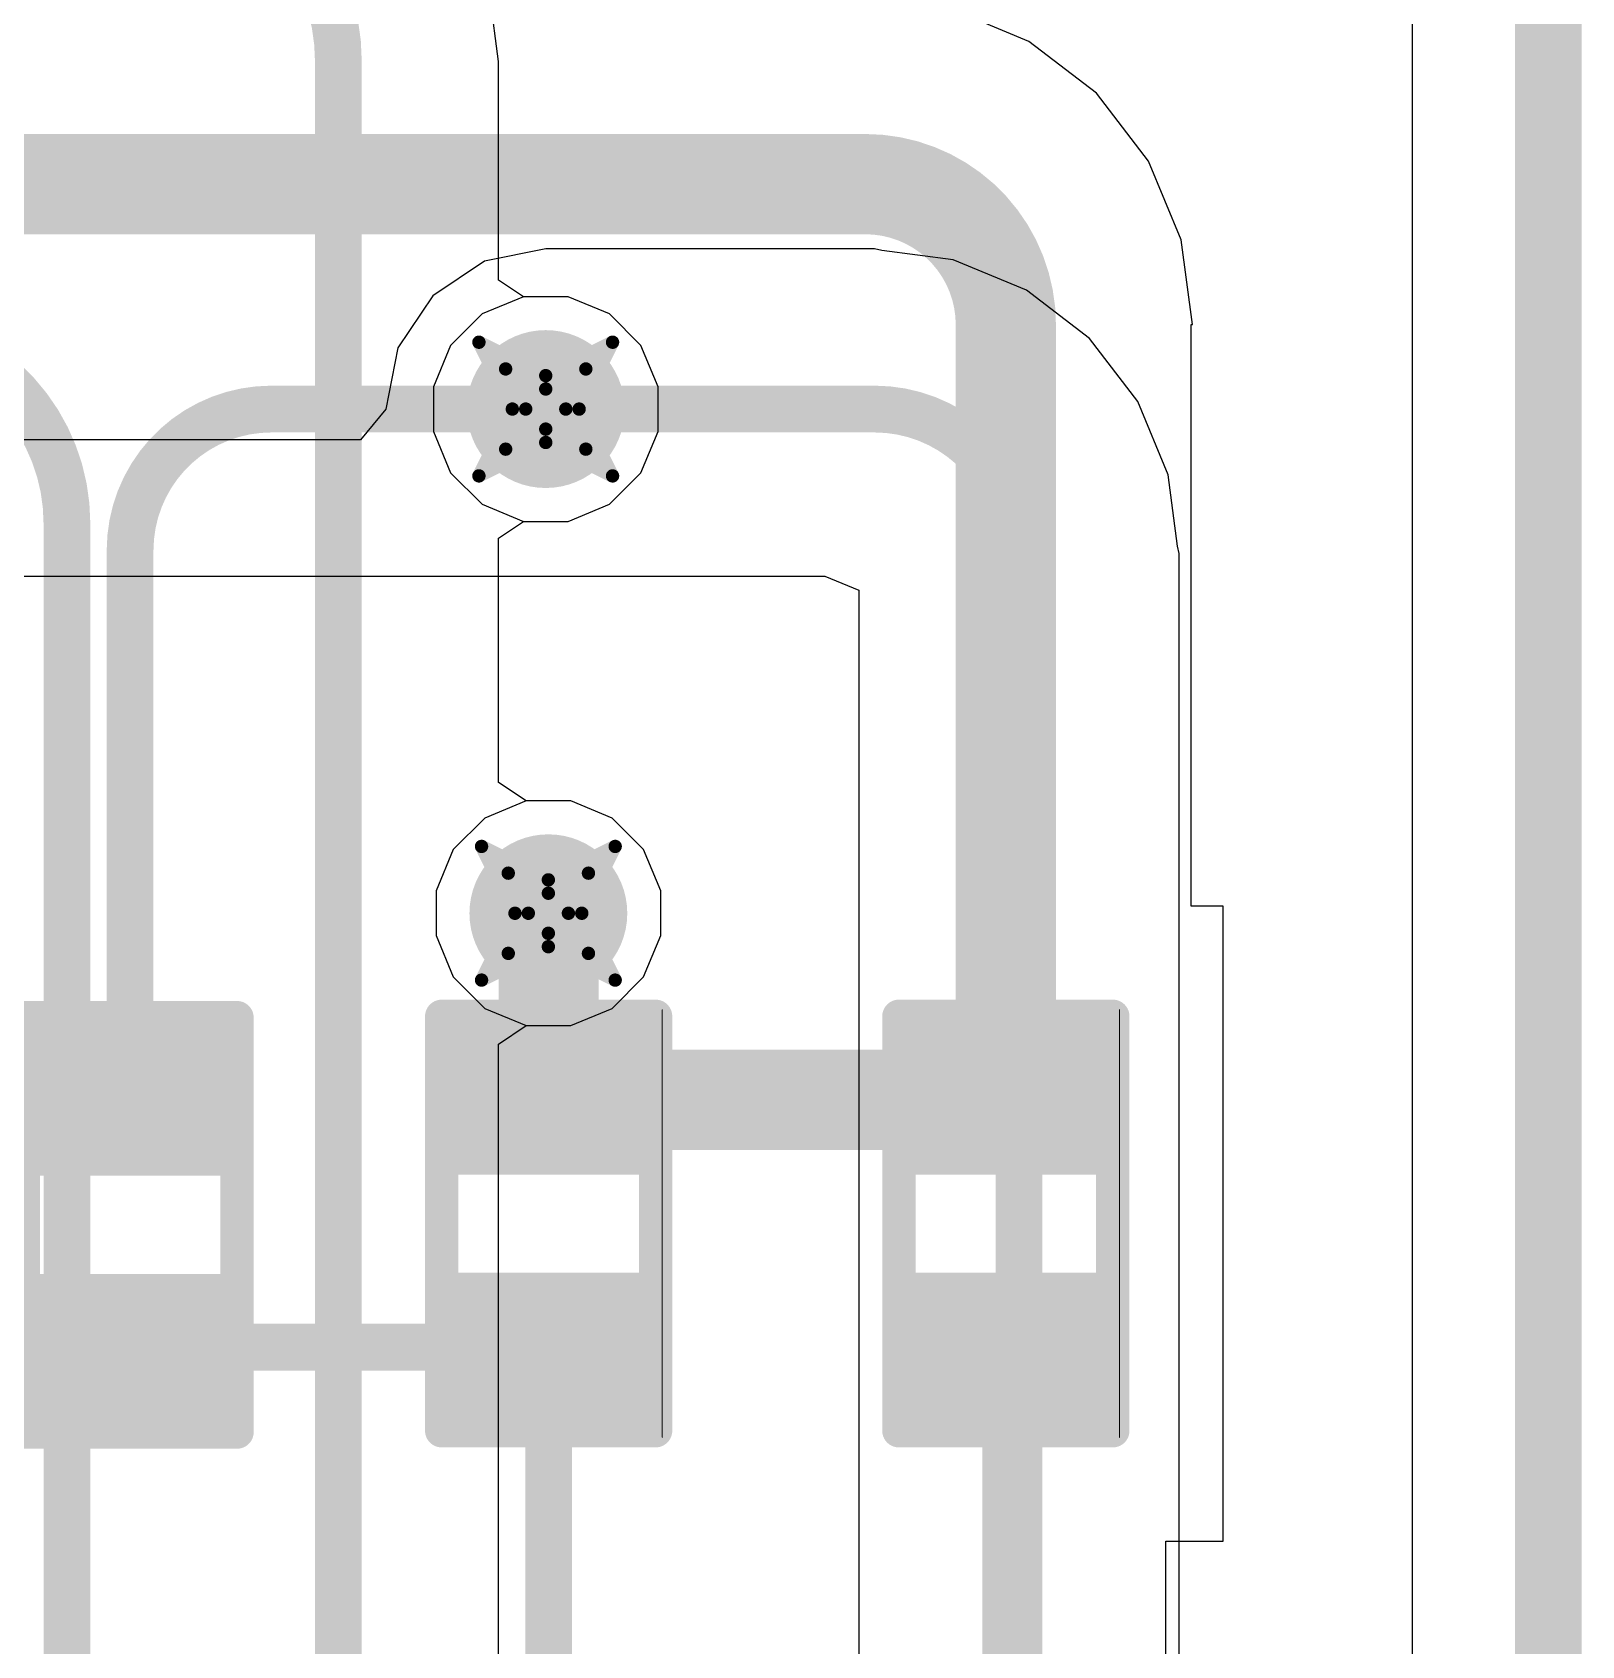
# Model space of a CAD drawing. Header units: inches. Extents: x -2 to 5376, y -4 to 5426.
# Drawn here: x 132.67 to 138.56, y 68.83 to 74.96 of the extents above; entities that cross this region are included whole.
import ezdxf

# ---------------------------------------------------------------- set-up
doc = ezdxf.new("R2010")
doc.units = ezdxf.units.IN
for name, color, linetype in [('Board Outline', 216, 'Continuous'), ('Bottom Layer', 5, 'Continuous'), ('Drill Drawing', 1, 'Continuous'), ('Layer 1', 16, 'Continuous'), ('Layer 2', 76, 'Continuous'), ('Top Layer', 1, 'Continuous'), ('Top Overlay', 2, 'Continuous'), ('Top Paste', 8, 'Continuous'), ('Top Solder', 216, 'Continuous'), ('Via Holes', 16, 'Continuous')]:
    doc.layers.add(name, color=color, linetype=linetype)

# ---------------------------------------------------------------- blocks, each defined once
blk = doc.blocks.new('R___0402_161')
at = {"layer": 'Top Layer'}
for points in [[(-0.6985, -0.3175), (-0.6985, 0.3175), (-0.2413, 0.3175), (-0.2413, -0.3175)], [(0.2413, -0.3175), (0.2413, 0.3175), (0.6985, 0.3175), (0.6985, -0.3175)]]:
    blk.add_hatch(color=1, dxfattribs=at).paths.add_polyline_path(points)
at = {"layer": 'Top Paste'}
for points in [[(-0.6985, -0.3175), (-0.6985, 0.3175), (-0.2413, 0.3175), (-0.2413, -0.3175)], [(0.2413, -0.3175), (0.2413, 0.3175), (0.6985, 0.3175), (0.6985, -0.3175)]]:
    blk.add_hatch(color=8, dxfattribs=at).paths.add_polyline_path(points)
at = {"layer": 'Top Solder'}
for points in [[(-0.7535, -0.3725), (-0.7535, 0.3725), (-0.1863, 0.3725), (-0.1863, -0.3725)], [(0.1863, -0.3725), (0.1863, 0.3725), (0.7535, 0.3725), (0.7535, -0.3725)]]:
    blk.add_hatch(color=216, dxfattribs=at).paths.add_polyline_path(points)
at = {"layer": 'Top Overlay'}
for points in [[(0.7874, 0.4064, 0.127, 0.127, 0), (-0.7874, 0.4064, 0.127, 0.127, 0)], [(-0.7874, 0.4064, 0.127, 0.127, 0), (-0.7874, -0.4064, 0.127, 0.127, 0)], [(0.7874, 0.4064, 0.127, 0.127, 0), (0.7874, -0.4064, 0.127, 0.127, 0)], [(-0.7874, -0.4064, 0.127, 0.127, 0), (0.7874, -0.4064, 0.127, 0.127, 0)], [(-0.8128, -0.4318, 0.00323, 0.00323, 0), (0.8128, -0.4318, 0.00323, 0.00323, 0)]]:
    blk.add_lwpolyline(points, format="xyseb", dxfattribs=at)
for points in [[(-0.8191, 0.4064, 0.0635, 0.0635, 1), (-0.7556, 0.4064, 0.0635, 0.0635, 1)], [(-0.8191, 0.4064, 0.0635, 0.0635, 1), (-0.7556, 0.4064, 0.0635, 0.0635, 1)], [(0.7557, 0.4064, 0.0635, 0.0635, 1), (0.8192, 0.4064, 0.0635, 0.0635, 1)], [(0.7557, 0.4064, 0.0635, 0.0635, 1), (0.8192, 0.4064, 0.0635, 0.0635, 1)], [(-0.8191, -0.4064, 0.0635, 0.0635, 1), (-0.7556, -0.4064, 0.0635, 0.0635, 1)], [(-0.8191, -0.4064, 0.0635, 0.0635, 1), (-0.7556, -0.4064, 0.0635, 0.0635, 1)], [(0.7557, -0.4064, 0.0635, 0.0635, 1), (0.8192, -0.4064, 0.0635, 0.0635, 1)], [(0.7557, -0.4064, 0.0635, 0.0635, 1), (0.8192, -0.4064, 0.0635, 0.0635, 1)], [(-0.8136, -0.4318, 0.00161, 0.00161, 1), (-0.812, -0.4318, 0.00161, 0.00161, 1)], [(0.812, -0.4318, 0.00161, 0.00161, 1), (0.8136, -0.4318, 0.00161, 0.00161, 1)]]:
    blk.add_lwpolyline(points, format="xyseb", close=True, dxfattribs=at)
blk = doc.blocks.new('R___0402_162')
at = {"layer": 'Top Layer'}
for points in [[(-0.6985, -0.3175), (-0.6985, 0.3175), (-0.2413, 0.3175), (-0.2413, -0.3175)], [(0.2413, -0.3175), (0.2413, 0.3175), (0.6985, 0.3175), (0.6985, -0.3175)]]:
    blk.add_hatch(color=1, dxfattribs=at).paths.add_polyline_path(points)
at = {"layer": 'Top Paste'}
for points in [[(-0.6985, -0.3175), (-0.6985, 0.3175), (-0.2413, 0.3175), (-0.2413, -0.3175)], [(0.2413, -0.3175), (0.2413, 0.3175), (0.6985, 0.3175), (0.6985, -0.3175)]]:
    blk.add_hatch(color=8, dxfattribs=at).paths.add_polyline_path(points)
at = {"layer": 'Top Solder'}
for points in [[(-0.7535, -0.3725), (-0.7535, 0.3725), (-0.1863, 0.3725), (-0.1863, -0.3725)], [(0.1863, -0.3725), (0.1863, 0.3725), (0.7535, 0.3725), (0.7535, -0.3725)]]:
    blk.add_hatch(color=216, dxfattribs=at).paths.add_polyline_path(points)
at = {"layer": 'Top Overlay'}
for points in [[(-0.7874, 0.4064, 0.127, 0.127, 0), (0.7874, 0.4064, 0.127, 0.127, 0)], [(-0.7874, 0.4064, 0.127, 0.127, 0), (-0.7874, -0.4064, 0.127, 0.127, 0)], [(0.7874, 0.4064, 0.127, 0.127, 0), (0.7874, -0.4064, 0.127, 0.127, 0)], [(-0.7874, -0.4064, 0.127, 0.127, 0), (0.7874, -0.4064, 0.127, 0.127, 0)], [(-0.8128, -0.4318, 0.00323, 0.00323, 0), (0.8128, -0.4318, 0.00323, 0.00323, 0)]]:
    blk.add_lwpolyline(points, format="xyseb", dxfattribs=at)
for points in [[(-0.8191, 0.4064, 0.0635, 0.0635, 1), (-0.7556, 0.4064, 0.0635, 0.0635, 1)], [(-0.8191, 0.4064, 0.0635, 0.0635, 1), (-0.7556, 0.4064, 0.0635, 0.0635, 1)], [(0.7556, 0.4064, 0.0635, 0.0635, 1), (0.8191, 0.4064, 0.0635, 0.0635, 1)], [(0.7556, 0.4064, 0.0635, 0.0635, 1), (0.8191, 0.4064, 0.0635, 0.0635, 1)], [(-0.8191, -0.4064, 0.0635, 0.0635, 1), (-0.7556, -0.4064, 0.0635, 0.0635, 1)], [(-0.8191, -0.4064, 0.0635, 0.0635, 1), (-0.7556, -0.4064, 0.0635, 0.0635, 1)], [(0.7557, -0.4064, 0.0635, 0.0635, 1), (0.8192, -0.4064, 0.0635, 0.0635, 1)], [(0.7557, -0.4064, 0.0635, 0.0635, 1), (0.8192, -0.4064, 0.0635, 0.0635, 1)], [(-0.8136, -0.4318, 0.00161, 0.00161, 1), (-0.812, -0.4318, 0.00161, 0.00161, 1)], [(0.812, -0.4318, 0.00161, 0.00161, 1), (0.8136, -0.4318, 0.00161, 0.00161, 1)]]:
    blk.add_lwpolyline(points, format="xyseb", close=True, dxfattribs=at)
blk = doc.blocks.new('R___0402_177')
at = {"layer": 'Top Layer'}
for points in [[(-0.6985, -0.3175), (-0.6985, 0.3175), (-0.2413, 0.3175), (-0.2413, -0.3175)], [(0.2413, -0.3175), (0.2413, 0.3175), (0.6985, 0.3175), (0.6985, -0.3175)]]:
    blk.add_hatch(color=1, dxfattribs=at).paths.add_polyline_path(points)
at = {"layer": 'Top Paste'}
for points in [[(-0.6985, -0.3175), (-0.6985, 0.3175), (-0.2413, 0.3175), (-0.2413, -0.3175)], [(0.2413, -0.3175), (0.2413, 0.3175), (0.6985, 0.3175), (0.6985, -0.3175)]]:
    blk.add_hatch(color=8, dxfattribs=at).paths.add_polyline_path(points)
at = {"layer": 'Top Solder'}
for points in [[(-0.7535, -0.3725), (-0.7535, 0.3725), (-0.1863, 0.3725), (-0.1863, -0.3725)], [(0.1863, -0.3725), (0.1863, 0.3725), (0.7535, 0.3725), (0.7535, -0.3725)]]:
    blk.add_hatch(color=216, dxfattribs=at).paths.add_polyline_path(points)
at = {"layer": 'Top Overlay'}
for points in [[(0.7874, 0.4064, 0.127, 0.127, 0), (-0.7874, 0.4064, 0.127, 0.127, 0)], [(-0.7874, -0.4064, 0.127, 0.127, 0), (-0.7874, 0.4064, 0.127, 0.127, 0)], [(0.7874, -0.4064, 0.127, 0.127, 0), (0.7874, 0.4064, 0.127, 0.127, 0)], [(0.7874, -0.4064, 0.127, 0.127, 0), (-0.7874, -0.4064, 0.127, 0.127, 0)], [(0.8128, -0.4318, 0.00323, 0.00323, 0), (-0.8128, -0.4318, 0.00323, 0.00323, 0)]]:
    blk.add_lwpolyline(points, format="xyseb", dxfattribs=at)
for points in [[(-0.8191, 0.4064, 0.0635, 0.0635, 1), (-0.7556, 0.4064, 0.0635, 0.0635, 1)], [(-0.8191, 0.4064, 0.0635, 0.0635, 1), (-0.7556, 0.4064, 0.0635, 0.0635, 1)], [(0.7556, 0.4064, 0.0635, 0.0635, 1), (0.8191, 0.4064, 0.0635, 0.0635, 1)], [(0.7556, 0.4064, 0.0635, 0.0635, 1), (0.8191, 0.4064, 0.0635, 0.0635, 1)], [(-0.8191, -0.4064, 0.0635, 0.0635, 1), (-0.7556, -0.4064, 0.0635, 0.0635, 1)], [(-0.8191, -0.4064, 0.0635, 0.0635, 1), (-0.7556, -0.4064, 0.0635, 0.0635, 1)], [(0.7556, -0.4064, 0.0635, 0.0635, 1), (0.8191, -0.4064, 0.0635, 0.0635, 1)], [(0.7556, -0.4064, 0.0635, 0.0635, 1), (0.8191, -0.4064, 0.0635, 0.0635, 1)], [(-0.8136, -0.4318, 0.00161, 0.00161, 1), (-0.812, -0.4318, 0.00161, 0.00161, 1)], [(0.812, -0.4318, 0.00161, 0.00161, 1), (0.8136, -0.4318, 0.00161, 0.00161, 1)]]:
    blk.add_lwpolyline(points, format="xyseb", close=True, dxfattribs=at)

msp = doc.modelspace()

# ---------------------------------------------------------------- hatches: boundary and pattern name
at = {"layer": 'Bottom Layer'}
h = msp.add_hatch(color=5, dxfattribs=at)
edge = h.paths.add_edge_path()
edge.add_arc((134.6189, 73.533), 0.3, 0, 360)
h = msp.add_hatch(color=5, dxfattribs=at)
edge = h.paths.add_edge_path()
edge.add_arc((134.6289, 71.6169), 0.3, 0, 360)
at = {"layer": 'Layer 1'}
h = msp.add_hatch(color=16, dxfattribs=at)
edge = h.paths.add_edge_path()
edge.add_arc((134.6189, 73.533), 0.3, 0, 360)
h = msp.add_hatch(color=16, dxfattribs=at)
edge = h.paths.add_edge_path()
edge.add_arc((134.6289, 71.6169), 0.3, 0, 360)
at = {"layer": 'Layer 2'}
h = msp.add_hatch(color=76, dxfattribs=at)
edge = h.paths.add_edge_path()
edge.add_arc((134.6189, 73.533), 0.3, 0, 360)
h = msp.add_hatch(color=76, dxfattribs=at)
edge = h.paths.add_edge_path()
edge.add_arc((134.6289, 71.6169), 0.3, 0, 360)
at = {"layer": 'Top Layer'}
h = msp.add_hatch(color=1, dxfattribs=at)
edge = h.paths.add_edge_path()
edge.add_arc((134.6189, 73.533), 0.3, 0, 360)
h = msp.add_hatch(color=1, dxfattribs=at)
edge = h.paths.add_edge_path()
edge.add_arc((134.6289, 71.6169), 0.3, 0, 360)
at = {"layer": 'Via Holes'}
h = msp.add_hatch(color=7, dxfattribs=at)
edge = h.paths.add_edge_path()
edge.add_arc((134.6189, 73.533), 0.15, 0, 360)
h = msp.add_hatch(color=7, dxfattribs=at)
edge = h.paths.add_edge_path()
edge.add_arc((134.6289, 71.6169), 0.15, 0, 360)

# ---------------------------------------------------------------- linework, layer by layer
at = {"layer": 'Board Outline'}
msp.add_lwpolyline([(138.43, -0.4428, 0.254, 0.254, 0), (138.43, 93.4612, 0.254, 0.254, 0)], format="xyseb", dxfattribs=at)
at = {"layer": 'Bottom Layer'}
for p, q in [((137.9121, 91.1105), (137.9121, 52.4764)), ((134.6195, 74.1416), (134.3866, 74.0953)), ((135.8691, 74.1416), (134.6195, 74.1416)), ((135.896, 74.1362), (135.8691, 74.1416)), ((136.1681, 74.1004), (135.896, 74.1362)), ((134.3866, 74.0953), (134.1891, 73.9633)), ((136.4467, 73.985), (136.1681, 74.1004)), ((134.1891, 73.9633), (134.0572, 73.7659)), ((136.686, 73.8014), (136.4467, 73.985)), ((134.0572, 73.7659), (134.0109, 73.533)), ((136.8696, 73.5622), (136.686, 73.8014)), ((134.0109, 73.533), (133.9148, 73.416)), ((136.985, 73.2836), (136.8696, 73.5622)), ((133.9148, 73.416), (131.7077, 73.416)), ((137.0208, 73.0115), (136.985, 73.2836)), ((137.0261, 72.9846), (137.0208, 73.0115)), ((137.0261, 66.8098), (137.0261, 72.9846)), ((131.7077, 72.898), (135.68, 72.898)), ((135.68, 72.898), (135.8089, 72.8446)), ((135.8089, 72.8446), (135.8089, 65.6279))]:
    msp.add_line(p, q, dxfattribs=at)
for points in [[(134.6195, 73.533, 0.1778, 0.1778, 0), (135.8691, 73.533, 0.1778, 0.1778, 0)], [(135.8691, 73.533, 0.1778, 0.1778, -0.414214), (136.4175, 72.9846, 0.1778, 0.1778, 0)], [(136.4175, 63.9227, 0.1778, 0.1778, 0), (136.4175, 72.9846, 0.1778, 0.1778, 0)]]:
    msp.add_lwpolyline(points, format="xyseb", dxfattribs=at)
for points in [[(134.575, 73.533, 0.0889, 0.0889, 1), (134.6639, 73.533, 0.0889, 0.0889, 1)], [(135.8247, 73.533, 0.0889, 0.0889, 1), (135.9136, 73.533, 0.0889, 0.0889, 1)], [(135.8247, 73.533, 0.0889, 0.0889, 1), (135.9136, 73.533, 0.0889, 0.0889, 1)], [(136.3731, 72.9846, 0.0889, 0.0889, 1), (136.462, 72.9846, 0.0889, 0.0889, 1)], [(136.3731, 72.9846, 0.0889, 0.0889, 1), (136.462, 72.9846, 0.0889, 0.0889, 1)]]:
    msp.add_lwpolyline(points, format="xyseb", close=True, dxfattribs=at)
at = {"layer": 'Drill Drawing'}
for points in [[(134.3649, 73.787, 0.0508, 0.0508, 0), (134.6189, 73.66, 0.0508, 0.0508, 0)], [(134.3649, 73.787, 0.0508, 0.0508, 0), (134.4919, 73.533, 0.0508, 0.0508, 0)], [(134.6189, 73.66, 0.0508, 0.0508, 0), (134.8729, 73.787, 0.0508, 0.0508, 0)], [(134.7459, 73.533, 0.0508, 0.0508, 0), (134.8729, 73.787, 0.0508, 0.0508, 0)], [(134.4665, 73.6854, 0.0508, 0.0508, 0), (134.6189, 73.6092, 0.0508, 0.0508, 0)], [(134.4665, 73.6854, 0.0508, 0.0508, 0), (134.5427, 73.533, 0.0508, 0.0508, 0)], [(134.6189, 73.6092, 0.0508, 0.0508, 0), (134.7713, 73.6854, 0.0508, 0.0508, 0)], [(134.6951, 73.533, 0.0508, 0.0508, 0), (134.7713, 73.6854, 0.0508, 0.0508, 0)], [(134.3649, 73.279, 0.0508, 0.0508, 0), (134.4919, 73.533, 0.0508, 0.0508, 0)], [(134.4665, 73.3806, 0.0508, 0.0508, 0), (134.5427, 73.533, 0.0508, 0.0508, 0)], [(134.6951, 73.533, 0.0508, 0.0508, 0), (134.7713, 73.3806, 0.0508, 0.0508, 0)], [(134.7459, 73.533, 0.0508, 0.0508, 0), (134.8729, 73.279, 0.0508, 0.0508, 0)], [(134.4665, 73.3806, 0.0508, 0.0508, 0), (134.6189, 73.4568, 0.0508, 0.0508, 0)], [(134.6189, 73.4568, 0.0508, 0.0508, 0), (134.7713, 73.3806, 0.0508, 0.0508, 0)], [(134.3649, 73.279, 0.0508, 0.0508, 0), (134.6189, 73.406, 0.0508, 0.0508, 0)], [(134.6189, 73.406, 0.0508, 0.0508, 0), (134.8729, 73.279, 0.0508, 0.0508, 0)], [(134.3749, 71.8709, 0.0508, 0.0508, 0), (134.6289, 71.7439, 0.0508, 0.0508, 0)], [(134.3749, 71.8709, 0.0508, 0.0508, 0), (134.5019, 71.6169, 0.0508, 0.0508, 0)], [(134.6289, 71.7439, 0.0508, 0.0508, 0), (134.8829, 71.8709, 0.0508, 0.0508, 0)], [(134.7559, 71.6169, 0.0508, 0.0508, 0), (134.8829, 71.8709, 0.0508, 0.0508, 0)], [(134.4765, 71.7693, 0.0508, 0.0508, 0), (134.6289, 71.6931, 0.0508, 0.0508, 0)], [(134.4765, 71.7693, 0.0508, 0.0508, 0), (134.5527, 71.6169, 0.0508, 0.0508, 0)], [(134.6289, 71.6931, 0.0508, 0.0508, 0), (134.7813, 71.7693, 0.0508, 0.0508, 0)], [(134.7051, 71.6169, 0.0508, 0.0508, 0), (134.7813, 71.7693, 0.0508, 0.0508, 0)], [(134.3749, 71.3629, 0.0508, 0.0508, 0), (134.5019, 71.6169, 0.0508, 0.0508, 0)], [(134.4765, 71.4645, 0.0508, 0.0508, 0), (134.5527, 71.6169, 0.0508, 0.0508, 0)], [(134.7051, 71.6169, 0.0508, 0.0508, 0), (134.7813, 71.4645, 0.0508, 0.0508, 0)], [(134.7559, 71.6169, 0.0508, 0.0508, 0), (134.8829, 71.3629, 0.0508, 0.0508, 0)], [(134.4765, 71.4645, 0.0508, 0.0508, 0), (134.6289, 71.5407, 0.0508, 0.0508, 0)], [(134.6289, 71.5407, 0.0508, 0.0508, 0), (134.7813, 71.4645, 0.0508, 0.0508, 0)], [(134.3749, 71.3629, 0.0508, 0.0508, 0), (134.6289, 71.4899, 0.0508, 0.0508, 0)], [(134.6289, 71.4899, 0.0508, 0.0508, 0), (134.8829, 71.3629, 0.0508, 0.0508, 0)]]:
    msp.add_lwpolyline(points, format="xyseb", dxfattribs=at)
for points in [[(134.3522, 73.787, 0.0254, 0.0254, 1), (134.3776, 73.787, 0.0254, 0.0254, 1)], [(134.3522, 73.787, 0.0254, 0.0254, 1), (134.3776, 73.787, 0.0254, 0.0254, 1)], [(134.8602, 73.787, 0.0254, 0.0254, 1), (134.8856, 73.787, 0.0254, 0.0254, 1)], [(134.8602, 73.787, 0.0254, 0.0254, 1), (134.8856, 73.787, 0.0254, 0.0254, 1)], [(134.4538, 73.6854, 0.0254, 0.0254, 1), (134.4792, 73.6854, 0.0254, 0.0254, 1)], [(134.4538, 73.6854, 0.0254, 0.0254, 1), (134.4792, 73.6854, 0.0254, 0.0254, 1)], [(134.7586, 73.6854, 0.0254, 0.0254, 1), (134.784, 73.6854, 0.0254, 0.0254, 1)], [(134.7586, 73.6854, 0.0254, 0.0254, 1), (134.784, 73.6854, 0.0254, 0.0254, 1)], [(134.6062, 73.66, 0.0254, 0.0254, 1), (134.6316, 73.66, 0.0254, 0.0254, 1)], [(134.6062, 73.66, 0.0254, 0.0254, 1), (134.6316, 73.66, 0.0254, 0.0254, 1)], [(134.6062, 73.6092, 0.0254, 0.0254, 1), (134.6316, 73.6092, 0.0254, 0.0254, 1)], [(134.6062, 73.6092, 0.0254, 0.0254, 1), (134.6316, 73.6092, 0.0254, 0.0254, 1)], [(134.4792, 73.533, 0.0254, 0.0254, 1), (134.5046, 73.533, 0.0254, 0.0254, 1)], [(134.4792, 73.533, 0.0254, 0.0254, 1), (134.5046, 73.533, 0.0254, 0.0254, 1)], [(134.53, 73.533, 0.0254, 0.0254, 1), (134.5554, 73.533, 0.0254, 0.0254, 1)], [(134.53, 73.533, 0.0254, 0.0254, 1), (134.5554, 73.533, 0.0254, 0.0254, 1)], [(134.6824, 73.533, 0.0254, 0.0254, 1), (134.7078, 73.533, 0.0254, 0.0254, 1)], [(134.6824, 73.533, 0.0254, 0.0254, 1), (134.7078, 73.533, 0.0254, 0.0254, 1)], [(134.7332, 73.533, 0.0254, 0.0254, 1), (134.7586, 73.533, 0.0254, 0.0254, 1)], [(134.7332, 73.533, 0.0254, 0.0254, 1), (134.7586, 73.533, 0.0254, 0.0254, 1)], [(134.6062, 73.4568, 0.0254, 0.0254, 1), (134.6316, 73.4568, 0.0254, 0.0254, 1)], [(134.6062, 73.4568, 0.0254, 0.0254, 1), (134.6316, 73.4568, 0.0254, 0.0254, 1)], [(134.4538, 73.3806, 0.0254, 0.0254, 1), (134.4792, 73.3806, 0.0254, 0.0254, 1)], [(134.4538, 73.3806, 0.0254, 0.0254, 1), (134.4792, 73.3806, 0.0254, 0.0254, 1)], [(134.6062, 73.406, 0.0254, 0.0254, 1), (134.6316, 73.406, 0.0254, 0.0254, 1)], [(134.6062, 73.406, 0.0254, 0.0254, 1), (134.6316, 73.406, 0.0254, 0.0254, 1)], [(134.7586, 73.3806, 0.0254, 0.0254, 1), (134.784, 73.3806, 0.0254, 0.0254, 1)], [(134.7586, 73.3806, 0.0254, 0.0254, 1), (134.784, 73.3806, 0.0254, 0.0254, 1)], [(134.3522, 73.279, 0.0254, 0.0254, 1), (134.3776, 73.279, 0.0254, 0.0254, 1)], [(134.3522, 73.279, 0.0254, 0.0254, 1), (134.3776, 73.279, 0.0254, 0.0254, 1)], [(134.8602, 73.279, 0.0254, 0.0254, 1), (134.8856, 73.279, 0.0254, 0.0254, 1)], [(134.8602, 73.279, 0.0254, 0.0254, 1), (134.8856, 73.279, 0.0254, 0.0254, 1)], [(134.3622, 71.8709, 0.0254, 0.0254, 1), (134.3876, 71.8709, 0.0254, 0.0254, 1)], [(134.3622, 71.8709, 0.0254, 0.0254, 1), (134.3876, 71.8709, 0.0254, 0.0254, 1)], [(134.8702, 71.8709, 0.0254, 0.0254, 1), (134.8956, 71.8709, 0.0254, 0.0254, 1)], [(134.8702, 71.8709, 0.0254, 0.0254, 1), (134.8956, 71.8709, 0.0254, 0.0254, 1)], [(134.4638, 71.7693, 0.0254, 0.0254, 1), (134.4892, 71.7693, 0.0254, 0.0254, 1)], [(134.4638, 71.7693, 0.0254, 0.0254, 1), (134.4892, 71.7693, 0.0254, 0.0254, 1)], [(134.6162, 71.7439, 0.0254, 0.0254, 1), (134.6416, 71.7439, 0.0254, 0.0254, 1)], [(134.6162, 71.7439, 0.0254, 0.0254, 1), (134.6416, 71.7439, 0.0254, 0.0254, 1)], [(134.7686, 71.7693, 0.0254, 0.0254, 1), (134.794, 71.7693, 0.0254, 0.0254, 1)], [(134.7686, 71.7693, 0.0254, 0.0254, 1), (134.794, 71.7693, 0.0254, 0.0254, 1)], [(134.6162, 71.6931, 0.0254, 0.0254, 1), (134.6416, 71.6931, 0.0254, 0.0254, 1)], [(134.6162, 71.6931, 0.0254, 0.0254, 1), (134.6416, 71.6931, 0.0254, 0.0254, 1)], [(134.4892, 71.6169, 0.0254, 0.0254, 1), (134.5146, 71.6169, 0.0254, 0.0254, 1)], [(134.4892, 71.6169, 0.0254, 0.0254, 1), (134.5146, 71.6169, 0.0254, 0.0254, 1)], [(134.54, 71.6169, 0.0254, 0.0254, 1), (134.5654, 71.6169, 0.0254, 0.0254, 1)], [(134.54, 71.6169, 0.0254, 0.0254, 1), (134.5654, 71.6169, 0.0254, 0.0254, 1)], [(134.6924, 71.6169, 0.0254, 0.0254, 1), (134.7178, 71.6169, 0.0254, 0.0254, 1)], [(134.6924, 71.6169, 0.0254, 0.0254, 1), (134.7178, 71.6169, 0.0254, 0.0254, 1)], [(134.7432, 71.6169, 0.0254, 0.0254, 1), (134.7686, 71.6169, 0.0254, 0.0254, 1)], [(134.7432, 71.6169, 0.0254, 0.0254, 1), (134.7686, 71.6169, 0.0254, 0.0254, 1)], [(134.6162, 71.5407, 0.0254, 0.0254, 1), (134.6416, 71.5407, 0.0254, 0.0254, 1)], [(134.6162, 71.5407, 0.0254, 0.0254, 1), (134.6416, 71.5407, 0.0254, 0.0254, 1)], [(134.6162, 71.4899, 0.0254, 0.0254, 1), (134.6416, 71.4899, 0.0254, 0.0254, 1)], [(134.6162, 71.4899, 0.0254, 0.0254, 1), (134.6416, 71.4899, 0.0254, 0.0254, 1)], [(134.4638, 71.4645, 0.0254, 0.0254, 1), (134.4892, 71.4645, 0.0254, 0.0254, 1)], [(134.4638, 71.4645, 0.0254, 0.0254, 1), (134.4892, 71.4645, 0.0254, 0.0254, 1)], [(134.7686, 71.4645, 0.0254, 0.0254, 1), (134.794, 71.4645, 0.0254, 0.0254, 1)], [(134.7686, 71.4645, 0.0254, 0.0254, 1), (134.794, 71.4645, 0.0254, 0.0254, 1)], [(134.3622, 71.3629, 0.0254, 0.0254, 1), (134.3876, 71.3629, 0.0254, 0.0254, 1)], [(134.3622, 71.3629, 0.0254, 0.0254, 1), (134.3876, 71.3629, 0.0254, 0.0254, 1)], [(134.8702, 71.3629, 0.0254, 0.0254, 1), (134.8956, 71.3629, 0.0254, 0.0254, 1)], [(134.8702, 71.3629, 0.0254, 0.0254, 1), (134.8956, 71.3629, 0.0254, 0.0254, 1)]]:
    msp.add_lwpolyline(points, format="xyseb", close=True, dxfattribs=at)
at = {"layer": 'Layer 1'}
for p, q in [((137.9121, 91.1105), (137.9121, 52.4764)), ((134.534, 73.96), (134.377, 73.895)), ((134.7039, 73.96), (134.534, 73.96)), ((134.8608, 73.895), (134.7039, 73.96)), ((134.377, 73.895), (134.2569, 73.7749)), ((134.9809, 73.7749), (134.8608, 73.895)), ((134.2569, 73.7749), (134.1919, 73.6179)), ((135.0459, 73.6179), (134.9809, 73.7749)), ((134.1919, 73.6179), (134.1919, 73.4481)), ((135.0459, 73.4481), (135.0459, 73.6179)), ((134.1919, 73.4481), (134.2569, 73.2911)), ((134.9809, 73.2911), (135.0459, 73.4481)), ((134.2569, 73.2911), (134.377, 73.171)), ((134.8608, 73.171), (134.9809, 73.2911)), ((134.377, 73.171), (134.534, 73.106)), ((134.7039, 73.106), (134.8608, 73.171)), ((134.534, 73.106), (134.7039, 73.106)), ((134.544, 72.0439), (134.387, 71.9789)), ((134.7139, 72.0439), (134.544, 72.0439)), ((134.8708, 71.9789), (134.7139, 72.0439)), ((134.387, 71.9789), (134.2669, 71.8588)), ((134.9909, 71.8588), (134.8708, 71.9789)), ((134.2669, 71.8588), (134.2019, 71.7018)), ((135.0559, 71.7018), (134.9909, 71.8588)), ((134.2019, 71.7018), (134.2019, 71.532)), ((135.0559, 71.532), (135.0559, 71.7018)), ((134.2019, 71.532), (134.2669, 71.375)), ((134.9909, 71.375), (135.0559, 71.532)), ((134.2669, 71.375), (134.387, 71.2549)), ((134.8708, 71.2549), (134.9909, 71.375)), ((134.387, 71.2549), (134.544, 71.1899)), ((134.7139, 71.1899), (134.8708, 71.2549)), ((134.544, 71.1899), (134.7139, 71.1899))]:
    msp.add_line(p, q, dxfattribs=at)
at = {"layer": 'Layer 2'}
for p, q in [((137.9121, 91.1105), (137.9121, 52.4764)), ((134.4395, 74.854), (134.3922, 75.2132)), ((134.4393, 74.0232), (134.4393, 74.854)), ((134.4393, 74.854), (134.4395, 74.854)), ((134.534, 73.96), (134.4393, 74.0232)), ((134.7039, 73.96), (134.534, 73.96)), ((134.8608, 73.895), (134.7039, 73.96)), ((134.9809, 73.7749), (134.8608, 73.895)), ((135.0459, 73.6179), (134.9809, 73.7749)), ((135.0459, 73.4481), (135.0459, 73.6179)), ((134.9809, 73.2911), (135.0459, 73.4481)), ((134.8608, 73.171), (134.9809, 73.2911)), ((134.7039, 73.106), (134.8608, 73.171)), ((134.4393, 73.0428), (134.534, 73.106)), ((134.534, 73.106), (134.7039, 73.106)), ((134.4393, 72.1138), (134.4393, 73.0428)), ((134.544, 72.0439), (134.4393, 72.1138)), ((134.7139, 72.0439), (134.544, 72.0439)), ((134.8708, 71.9789), (134.7139, 72.0439)), ((134.9909, 71.8588), (134.8708, 71.9789)), ((135.0559, 71.7018), (134.9909, 71.8588)), ((135.0559, 71.532), (135.0559, 71.7018)), ((134.9909, 71.375), (135.0559, 71.532)), ((134.8708, 71.2549), (134.9909, 71.375)), ((134.7139, 71.1899), (134.8708, 71.2549)), ((134.4393, 71.12), (134.544, 71.1899)), ((134.544, 71.1899), (134.7139, 71.1899)), ((134.4393, 52.4764), (134.4393, 71.12))]:
    msp.add_line(p, q, dxfattribs=at)
for points in [[(133.0517, 75.633, 0.1778, 0.1778, -0.414215), (133.8307, 74.854, 0.1778, 0.1778, 0)], [(133.8307, 35.0202, 0.1778, 0.1778, 0), (133.8307, 74.854, 0.1778, 0.1778, 0)], [(132.0694, 73.8289, 0.1778, 0.1778, -0.414214), (132.7988, 73.0995, 0.1778, 0.1778, 0)], [(132.7988, 37.4908, 0.1778, 0.1778, 0), (132.7988, 73.0995, 0.1778, 0.1778, 0)]]:
    msp.add_lwpolyline(points, format="xyseb", dxfattribs=at)
for points in [[(133.7863, 74.854, 0.0889, 0.0889, 1), (133.8752, 74.854, 0.0889, 0.0889, 1)], [(133.7863, 74.854, 0.0889, 0.0889, 1), (133.8752, 74.854, 0.0889, 0.0889, 1)], [(132.7543, 73.0995, 0.0889, 0.0889, 1), (132.8432, 73.0995, 0.0889, 0.0889, 1)], [(132.7543, 73.0995, 0.0889, 0.0889, 1), (132.8432, 73.0995, 0.0889, 0.0889, 1)]]:
    msp.add_lwpolyline(points, format="xyseb", close=True, dxfattribs=at)
at = {"layer": 'Top Layer'}
for p, q in [((137.9121, 91.2432), (137.9121, 52.4764)), ((136.4554, 74.9304), (136.1556, 75.0546)), ((136.7129, 74.7329), (136.4554, 74.9304)), ((136.9105, 74.4754), (136.7129, 74.7329)), ((137.0347, 74.1756), (136.9105, 74.4754)), ((137.077, 73.8538), (137.0347, 74.1756)), ((137.0724, 71.6443), (137.0724, 73.8538)), ((137.0724, 73.8538), (137.077, 73.8538)), ((137.1934, 71.6443), (137.0724, 71.6443)), ((137.1934, 70.1711), (137.1934, 71.6443)), ((137.1934, 69.2313), (137.1934, 70.1711)), ((136.9765, 67.8776), (136.9765, 69.2313)), ((136.9765, 69.2313), (137.1934, 69.2313))]:
    msp.add_line(p, q, dxfattribs=at)
for points in [[(123.4592, 74.3878, 0.381, 0.381, 0), (135.8339, 74.3878, 0.381, 0.381, 0)], [(135.8339, 74.3878, 0.381, 0.381, -0.414214), (136.3679, 73.8538, 0.381, 0.381, 0)], [(136.3679, 70.9077, 0.381, 0.381, 0), (136.3679, 73.8538, 0.381, 0.381, 0)], [(133.0389, 72.9962, 0.1778, 0.1778, -0.414214), (133.5757, 73.533, 0.1778, 0.1778, 0)], [(133.5757, 73.533, 0.1778, 0.1778, 0), (134.6189, 73.533, 0.1778, 0.1778, 0)], [(134.6189, 73.533, 0.1778, 0.1778, 0), (134.62, 73.533, 0.1778, 0.1778, 0)], [(133.0389, 70.9027, 0.1778, 0.1778, 0), (133.0389, 72.9962, 0.1778, 0.1778, 0)], [(134.63, 70.9077, 0.381, 0.381, 0), (134.63, 71.6169, 0.381, 0.381, 0)], [(134.63, 70.9077, 0.381, 0.381, 0), (136.3679, 70.9077, 0.381, 0.381, 0)], [(133.0389, 69.9679, 0.1778, 0.1778, 0), (134.63, 69.9679, 0.1778, 0.1778, 0)], [(133.0389, 69.9629, 0.1778, 0.1778, 0), (133.0389, 69.9679, 0.1778, 0.1778, 0)], [(134.63, 68.151, 0.1778, 0.1778, 0), (134.63, 69.9679, 0.1778, 0.1778, 0)], [(136.3679, 67.141, 0.1778, 0.1778, 0), (136.3679, 69.9679, 0.1778, 0.1778, 0)]]:
    msp.add_lwpolyline(points, format="xyseb", dxfattribs=at)
for points in [[(135.7386, 74.3878, 0.1905, 0.1905, 1), (135.9291, 74.3878, 0.1905, 0.1905, 1)], [(135.7386, 74.3878, 0.1905, 0.1905, 1), (135.9291, 74.3878, 0.1905, 0.1905, 1)], [(136.2726, 73.8538, 0.1905, 0.1905, 1), (136.4631, 73.8538, 0.1905, 0.1905, 1)], [(136.2726, 73.8538, 0.1905, 0.1905, 1), (136.4631, 73.8538, 0.1905, 0.1905, 1)], [(133.5312, 73.533, 0.0889, 0.0889, 1), (133.6201, 73.533, 0.0889, 0.0889, 1)], [(133.5312, 73.533, 0.0889, 0.0889, 1), (133.6201, 73.533, 0.0889, 0.0889, 1)], [(134.5745, 73.533, 0.0889, 0.0889, 1), (134.6634, 73.533, 0.0889, 0.0889, 1)], [(134.5745, 73.533, 0.0889, 0.0889, 1), (134.6634, 73.533, 0.0889, 0.0889, 1)], [(134.5755, 73.533, 0.0889, 0.0889, 1), (134.6644, 73.533, 0.0889, 0.0889, 1)], [(132.9945, 72.9962, 0.0889, 0.0889, 1), (133.0834, 72.9962, 0.0889, 0.0889, 1)], [(132.9945, 72.9962, 0.0889, 0.0889, 1), (133.0834, 72.9962, 0.0889, 0.0889, 1)], [(134.5348, 71.6169, 0.1905, 0.1905, 1), (134.7253, 71.6169, 0.1905, 0.1905, 1)], [(134.5348, 70.9077, 0.1905, 0.1905, 1), (134.7253, 70.9077, 0.1905, 0.1905, 1)], [(134.5348, 70.9077, 0.1905, 0.1905, 1), (134.7253, 70.9077, 0.1905, 0.1905, 1)], [(136.2726, 70.9077, 0.1905, 0.1905, 1), (136.4631, 70.9077, 0.1905, 0.1905, 1)], [(136.2726, 70.9077, 0.1905, 0.1905, 1), (136.4631, 70.9077, 0.1905, 0.1905, 1)], [(132.9945, 70.9027, 0.0889, 0.0889, 1), (133.0834, 70.9027, 0.0889, 0.0889, 1)], [(132.9945, 69.9679, 0.0889, 0.0889, 1), (133.0834, 69.9679, 0.0889, 0.0889, 1)], [(132.9945, 69.9679, 0.0889, 0.0889, 1), (133.0834, 69.9679, 0.0889, 0.0889, 1)], [(132.9945, 69.9629, 0.0889, 0.0889, 1), (133.0834, 69.9629, 0.0889, 0.0889, 1)], [(134.5856, 69.9679, 0.0889, 0.0889, 1), (134.6745, 69.9679, 0.0889, 0.0889, 1)], [(134.5856, 69.9679, 0.0889, 0.0889, 1), (134.6745, 69.9679, 0.0889, 0.0889, 1)], [(136.3234, 69.9679, 0.0889, 0.0889, 1), (136.4123, 69.9679, 0.0889, 0.0889, 1)]]:
    msp.add_lwpolyline(points, format="xyseb", close=True, dxfattribs=at)

# ---------------------------------------------------------------- block references
for name, p, rotation in [('R___0402_177', (133.0389, 70.4328), 270), ('R___0402_162', (134.63, 70.4378), 90), ('R___0402_161', (136.3679, 70.4378), 90)]:
    msp.add_blockref(name, p, dxfattribs=dict(rotation=rotation))

doc.saveas('drawing.dxf')
